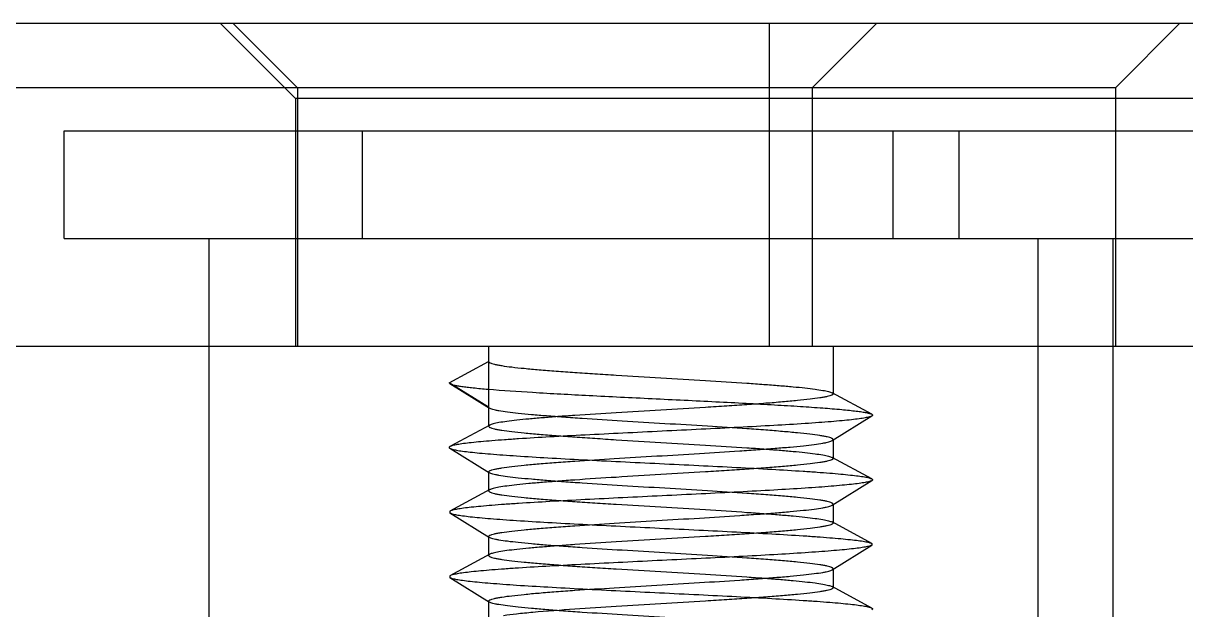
# Model space of a CAD drawing. Header units: inches. Extents: x -64 to 911, y 30 to 355.
# Drawn here: x 804.14 to 809.54, y 134.47 to 137.19 of the extents above; entities that cross this region are included whole.
import ezdxf

# ---------------------------------------------------------------- set-up
doc = ezdxf.new("R2010")
doc.units = ezdxf.units.IN
doc.layers.add('02___PRT_ALL_AXES', color=7, linetype='Continuous')
doc.layers.add('DEFAULT_2', color=8, linetype='Continuous')

msp = doc.modelspace()

# ---------------------------------------------------------------- linework, layer by layer
for p, q in [((515.0601, 137.1946), (833.356, 137.1946)), ((515.0601, 135.6946), (833.356, 135.6946))]:
    msp.add_line(p, q)
msp.add_arc((674.2081, -1221.0682), 1356.7628, 83.2637115, 96.7362885)
at = {"layer": '02___PRT_ALL_AXES'}
for p, q in [((805.003, 136.1946), (805.003, 135.6946)), ((808.8538, 136.1946), (808.8538, 135.6946)), ((809.203, 136.1946), (809.203, 132.2946)), ((805.003, 135.6946), (805.003, 132.2946)), ((808.8538, 135.6946), (808.8538, 132.2946))]:
    msp.add_line(p, q, dxfattribs=at)
at = {"layer": 'DEFAULT_2'}
for p, q in [((805.406, 136.8446), (805.056, 137.1946)), ((805.4147, 136.8946), (805.1147, 137.1946)), ((807.606, 137.1946), (807.606, 135.6946)), ((808.106, 137.1946), (807.806, 136.8946)), ((809.5147, 137.1946), (809.2147, 136.8946)), ((809.2147, 136.8946), (522.326, 136.8946)), ((805.4147, 136.8946), (805.4147, 135.6946)), ((807.806, 136.8946), (807.806, 135.6946)), ((809.2147, 136.8946), (809.2147, 135.6946)), ((809.706, 136.8446), (805.406, 136.8446)), ((805.406, 136.8446), (805.406, 135.6946)), ((804.3317, 136.6946), (813.7251, 136.6946)), ((804.3317, 136.1946), (804.3317, 136.6946)), ((805.7174, 136.1946), (805.7174, 136.6946)), ((808.1825, 136.1946), (808.1825, 136.6946)), ((808.4886, 136.1946), (808.4886, 136.6946)), ((804.3317, 136.1946), (813.7251, 136.1946)), ((806.303, 135.6946), (806.303, 135.3232)), ((807.903, 135.6946), (807.903, 135.4732)), ((806.1195, 135.5246), (806.303, 135.6232)), ((806.303, 135.411), (806.1195, 135.5246)), ((806.1195, 135.5246), (806.1225, 135.5208)), ((806.1225, 135.5208), (806.3067, 135.4065)), ((808.0825, 135.3789), (807.8981, 135.4785)), ((807.8981, 135.4785), (807.903, 135.4733)), ((806.3067, 135.4065), (806.303, 135.411)), ((807.8993, 135.2565), (808.0835, 135.3708)), ((806.3079, 135.3285), (806.1234, 135.2289)), ((806.3079, 135.3285), (806.303, 135.3232)), ((807.8993, 135.2565), (807.903, 135.2611)), ((807.903, 135.261), (807.903, 135.1732)), ((806.1225, 135.2208), (806.3067, 135.1065)), ((808.0825, 135.0789), (807.8981, 135.1785)), ((807.8981, 135.1785), (807.903, 135.1733)), ((806.3067, 135.1065), (806.303, 135.1111)), ((806.303, 135.111), (806.303, 135.0232)), ((807.8993, 134.9565), (808.0835, 135.0708)), ((806.3079, 135.0285), (806.1234, 134.9289)), ((806.3079, 135.0285), (806.303, 135.0232)), ((807.8993, 134.9565), (807.903, 134.9611)), ((807.903, 134.961), (807.903, 134.8732)), ((806.1234, 134.9289), (806.1225, 134.9208)), ((806.1225, 134.9208), (806.3067, 134.8065)), ((808.0825, 134.7789), (807.8981, 134.8785)), ((807.8981, 134.8785), (807.903, 134.8733)), ((806.3067, 134.8065), (806.303, 134.8111)), ((806.303, 134.811), (806.303, 134.7232)), ((807.8993, 134.6565), (808.0835, 134.7708)), ((808.0825, 134.7789), (808.0835, 134.7708)), ((806.3079, 134.7285), (806.1234, 134.6289)), ((806.3079, 134.7285), (806.303, 134.7232)), ((807.8993, 134.6565), (807.903, 134.661)), ((807.903, 134.661), (807.903, 134.5732)), ((806.1234, 134.6289), (806.1225, 134.6208)), ((806.1225, 134.6208), (806.3067, 134.5065)), ((808.0825, 134.4789), (807.8981, 134.5785)), ((807.8981, 134.5785), (807.903, 134.5732)), ((806.3067, 134.5065), (806.303, 134.5111)), ((806.303, 134.511), (806.303, 134.4232))]:
    msp.add_line(p, q, dxfattribs=at)
for points, knots in [([(806.303, 135.6232), (806.303, 135.6221), (806.3044, 135.6201), (806.307, 135.6184), (806.3115, 135.6161), (806.3194, 135.6134), (806.3313, 135.6104), (806.3465, 135.6073), (806.3731, 135.6029), (806.414, 135.5976), (806.4719, 135.5915), (806.5405, 135.5853), (806.6187, 135.5792), (806.7053, 135.573), (806.7986, 135.5668), (806.9319, 135.5584), (807.103, 135.5482), (807.3054, 135.5362), (807.4387, 135.5277), (807.503, 135.5232)], [0, 0, 0, 0, 0.002951, 0.005145, 0.007941, 0.015462, 0.025645, 0.038495, 0.053985, 0.092669, 0.1411, 0.19848, 0.263849, 0.336102, 0.414008, 0.496243, 0.668052, 0.839852, 1, 1, 1, 1]), ([(806.1225, 135.5208), (806.1248, 135.5194), (806.1311, 135.517), (806.1429, 135.514), (806.1591, 135.5109), (806.1794, 135.5077), (806.2039, 135.5046), (806.2446, 135.5001), (806.2771, 135.4971), (806.3, 135.4952)], [0, 0, 0, 0, 0.04471, 0.112491, 0.203751, 0.318314, 0.455838, 0.615766, 1, 1, 1, 1]), ([(807.503, 135.5232), (807.529, 135.5214), (807.579, 135.5179), (807.6503, 135.5124), (807.7142, 135.5069), (807.7696, 135.5014), (807.816, 135.4959), (807.8526, 135.4905), (807.8768, 135.4858), (807.8908, 135.4817), (807.896, 135.4796), (807.8981, 135.4785)], [0, 0, 0, 0, 0.196693, 0.37717, 0.538715, 0.679239, 0.796913, 0.890175, 0.957973, 0.982173, 1, 1, 1, 1]), ([(806.3, 135.4952), (806.369, 135.4894), (806.5254, 135.4791), (806.7794, 135.4653), (807.0142, 135.4539), (807.2106, 135.4444), (807.3565, 135.4372), (807.4965, 135.43), (807.6274, 135.4228), (807.7462, 135.4157), (807.8501, 135.4086), (807.9262, 135.4024), (807.9779, 135.3973), (808.0092, 135.3937), (808.0353, 135.3902), (808.0561, 135.3867), (808.0713, 135.3832), (808.0795, 135.3805), (808.0825, 135.3789)], [0, 0, 0, 0, 0.116215, 0.263038, 0.427014, 0.510758, 0.5931, 0.672139, 0.746052, 0.813137, 0.871851, 0.920849, 0.941346, 0.959022, 0.973777, 0.985542, 0.994277, 1, 1, 1, 1]), ([(807.903, 135.4733), (807.903, 135.4721), (807.9016, 135.4702), (807.899, 135.4684), (807.8945, 135.4661), (807.8867, 135.4634), (807.8748, 135.4604), (807.8596, 135.4573), (807.833, 135.4529), (807.792, 135.4476), (807.7342, 135.4415), (807.6656, 135.4353), (807.5873, 135.4292), (807.5008, 135.423), (807.4075, 135.4168), (807.2741, 135.4085), (807.103, 135.3982), (806.9006, 135.3862), (806.7673, 135.3777), (806.703, 135.3732)], [0, 0, 0, 0, 0.002946, 0.005136, 0.007926, 0.015442, 0.025615, 0.038456, 0.053942, 0.09261, 0.141033, 0.198411, 0.263781, 0.33604, 0.413953, 0.496193, 0.668011, 0.839832, 1, 1, 1, 1]), ([(807.503, 135.311), (807.4418, 135.3153), (807.3149, 135.3234), (807.1218, 135.3349), (806.9276, 135.3465), (806.7706, 135.3564), (806.6534, 135.3645), (806.5751, 135.3704), (806.505, 135.3762), (806.4442, 135.3821), (806.3937, 135.3879), (806.3584, 135.393), (806.3359, 135.3972), (806.3234, 135.4001), (806.3139, 135.403), (806.3087, 135.4052), (806.3067, 135.4065)], [0, 0, 0, 0, 0.153215, 0.317568, 0.482925, 0.639047, 0.710595, 0.776296, 0.835139, 0.886221, 0.928765, 0.962148, 0.975256, 0.985931, 0.994162, 1, 1, 1, 1]), ([(808.0835, 135.3708), (808.0821, 135.3699), (808.0783, 135.3683), (808.068, 135.365), (808.0498, 135.3613), (808.0219, 135.357), (807.9861, 135.3527), (807.9427, 135.3483), (807.8921, 135.344), (807.8346, 135.3396), (807.746, 135.3334), (807.6222, 135.326), (807.4614, 135.3173), (807.2882, 135.3086), (807.1087, 135.2999), (806.929, 135.2911), (806.7552, 135.2824), (806.5935, 135.2737), (806.4687, 135.2663), (806.3791, 135.2602), (806.3208, 135.2558), (806.2693, 135.2514), (806.2249, 135.247), (806.1882, 135.2427), (806.1593, 135.2384), (806.1402, 135.2347), (806.1292, 135.2314), (806.1251, 135.2298), (806.1234, 135.2289)], [0, 0, 0, 0, 0.002611, 0.006215, 0.016495, 0.030864, 0.049236, 0.071467, 0.097374, 0.12674, 0.159315, 0.232952, 0.315766, 0.404918, 0.497344, 0.589872, 0.679323, 0.762625, 0.836921, 0.869882, 0.899668, 0.926026, 0.948731, 0.9676, 0.982482, 0.993281, 0.997144, 1, 1, 1, 1]), ([(806.703, 135.3732), (806.6769, 135.3714), (806.627, 135.3679), (806.5556, 135.3624), (806.4918, 135.3569), (806.4363, 135.3514), (806.39, 135.3459), (806.3534, 135.3405), (806.3292, 135.3358), (806.3152, 135.3317), (806.31, 135.3296), (806.3079, 135.3285)], [0, 0, 0, 0, 0.196709, 0.377163, 0.538697, 0.679227, 0.796903, 0.890174, 0.957969, 0.982175, 1, 1, 1, 1]), ([(808.0825, 135.3789), (808.0836, 135.3783), (808.0852, 135.3773), (808.0866, 135.3753), (808.0865, 135.3738), (808.0856, 135.3722), (808.0844, 135.3714), (808.0835, 135.3708)], [0, 0, 0, 0, 0.316104, 0.524236, 0.615623, 0.718573, 1, 1, 1, 1]), ([(806.303, 135.3232), (806.303, 135.3221), (806.3044, 135.3201), (806.307, 135.3184), (806.3115, 135.3161), (806.3194, 135.3134), (806.3313, 135.3104), (806.3465, 135.3073), (806.3731, 135.3029), (806.4141, 135.2976), (806.4719, 135.2915), (806.5405, 135.2853), (806.6187, 135.2792), (806.7053, 135.273), (806.7986, 135.2668), (806.9319, 135.2584), (807.103, 135.2482), (807.3054, 135.2362), (807.4387, 135.2277), (807.503, 135.2232)], [0, 0, 0, 0, 0.002951, 0.005147, 0.007944, 0.015466, 0.025647, 0.038499, 0.05399, 0.092674, 0.141104, 0.198485, 0.263857, 0.336107, 0.414011, 0.496244, 0.668052, 0.839855, 1, 1, 1, 1]), ([(807.903, 135.2611), (807.903, 135.2622), (807.9016, 135.2642), (807.899, 135.2659), (807.8944, 135.2682), (807.8866, 135.2709), (807.8747, 135.2739), (807.8595, 135.277), (807.8329, 135.2814), (807.7919, 135.2867), (807.7341, 135.2928), (807.6655, 135.299), (807.5872, 135.3051), (807.532, 135.3091), (807.503, 135.311)], [0, 0, 0, 0, 0.008786, 0.015321, 0.023648, 0.046042, 0.076335, 0.114577, 0.160673, 0.27577, 0.419851, 0.590553, 0.785114, 1, 1, 1, 1]), ([(806.1234, 135.2289), (806.1224, 135.2283), (806.1208, 135.2273), (806.1194, 135.2253), (806.1195, 135.2238), (806.1204, 135.2222), (806.1216, 135.2214), (806.1225, 135.2208)], [0, 0, 0, 0, 0.316081, 0.524228, 0.615626, 0.718557, 1, 1, 1, 1]), ([(806.703, 135.161), (806.7642, 135.1653), (806.8911, 135.1734), (807.0842, 135.1849), (807.2784, 135.1965), (807.4354, 135.2064), (807.5526, 135.2145), (807.6309, 135.2204), (807.701, 135.2262), (807.7618, 135.2321), (807.8123, 135.2379), (807.8476, 135.243), (807.8701, 135.2472), (807.8826, 135.2501), (807.8921, 135.253), (807.8973, 135.2552), (807.8993, 135.2565)], [0, 0, 0, 0, 0.153219, 0.317585, 0.482945, 0.639064, 0.710611, 0.776315, 0.83516, 0.886237, 0.928778, 0.962155, 0.975262, 0.985932, 0.994163, 1, 1, 1, 1]), ([(806.1225, 135.2208), (806.1239, 135.2199), (806.1277, 135.2183), (806.138, 135.215), (806.1562, 135.2113), (806.1841, 135.207), (806.2199, 135.2027), (806.2633, 135.1983), (806.3139, 135.194), (806.3713, 135.1896), (806.46, 135.1834), (806.5838, 135.176), (806.7446, 135.1673), (806.9177, 135.1586), (807.0973, 135.1499), (807.277, 135.1411), (807.4508, 135.1324), (807.6125, 135.1237), (807.7373, 135.1163), (807.8269, 135.1102), (807.8852, 135.1058), (807.9367, 135.1014), (807.981, 135.097), (808.0178, 135.0927), (808.0467, 135.0884), (808.0658, 135.0847), (808.0768, 135.0814), (808.0809, 135.0798), (808.0825, 135.0789)], [0, 0, 0, 0, 0.002611, 0.006216, 0.016495, 0.030865, 0.049236, 0.071467, 0.097374, 0.12674, 0.159315, 0.232952, 0.315766, 0.404918, 0.497344, 0.589872, 0.679323, 0.762625, 0.836921, 0.869882, 0.899668, 0.926025, 0.948731, 0.9676, 0.982482, 0.99328, 0.997143, 1, 1, 1, 1]), ([(807.903, 135.1733), (807.903, 135.1721), (807.9016, 135.1702), (807.899, 135.1684), (807.8945, 135.1661), (807.8867, 135.1634), (807.8748, 135.1604), (807.8596, 135.1573), (807.833, 135.1529), (807.792, 135.1476), (807.7342, 135.1415), (807.6656, 135.1353), (807.5873, 135.1292), (807.5008, 135.123), (807.4075, 135.1168), (807.2741, 135.1084), (807.103, 135.0982), (806.9006, 135.0862), (806.7673, 135.0777), (806.703, 135.0732)], [0, 0, 0, 0, 0.002947, 0.005136, 0.007927, 0.015443, 0.025617, 0.038458, 0.053945, 0.092616, 0.141039, 0.198415, 0.263784, 0.336042, 0.413954, 0.496196, 0.668015, 0.839831, 1, 1, 1, 1]), ([(807.503, 135.2232), (807.529, 135.2214), (807.579, 135.2179), (807.6503, 135.2124), (807.7142, 135.2069), (807.7696, 135.2014), (807.816, 135.1959), (807.8526, 135.1905), (807.8768, 135.1858), (807.8908, 135.1817), (807.896, 135.1796), (807.8981, 135.1785)], [0, 0, 0, 0, 0.196688, 0.377164, 0.538712, 0.679237, 0.796915, 0.890178, 0.957977, 0.982175, 1, 1, 1, 1]), ([(806.303, 135.1111), (806.303, 135.1123), (806.3044, 135.1142), (806.307, 135.1159), (806.3116, 135.1182), (806.3194, 135.1209), (806.3313, 135.1239), (806.3465, 135.127), (806.3731, 135.1314), (806.4141, 135.1367), (806.4719, 135.1428), (806.5405, 135.149), (806.6188, 135.1551), (806.674, 135.1591), (806.703, 135.161)], [0, 0, 0, 0, 0.008793, 0.015335, 0.023667, 0.046068, 0.076369, 0.114618, 0.160717, 0.275825, 0.419907, 0.590602, 0.785144, 1, 1, 1, 1]), ([(808.0835, 135.0708), (808.0821, 135.0699), (808.0783, 135.0683), (808.068, 135.065), (808.0498, 135.0613), (808.0219, 135.057), (807.9861, 135.0527), (807.9427, 135.0483), (807.8921, 135.0439), (807.8346, 135.0396), (807.746, 135.0334), (807.6222, 135.026), (807.4614, 135.0173), (807.2882, 135.0086), (807.1087, 134.9999), (806.929, 134.9911), (806.7552, 134.9824), (806.5935, 134.9737), (806.4687, 134.9663), (806.3791, 134.9602), (806.3208, 134.9558), (806.2693, 134.9514), (806.2249, 134.947), (806.1882, 134.9427), (806.1593, 134.9384), (806.1402, 134.9347), (806.1292, 134.9314), (806.1251, 134.9298), (806.1234, 134.9289)], [0, 0, 0, 0, 0.002611, 0.006217, 0.016495, 0.030866, 0.049236, 0.071468, 0.097374, 0.126741, 0.159315, 0.232952, 0.315766, 0.404918, 0.497344, 0.589872, 0.679323, 0.762625, 0.836921, 0.869881, 0.899668, 0.926024, 0.948731, 0.967599, 0.982482, 0.993279, 0.997143, 1, 1, 1, 1]), ([(807.503, 135.011), (807.4418, 135.0153), (807.3149, 135.0234), (807.1218, 135.0349), (806.9276, 135.0465), (806.7705, 135.0564), (806.6534, 135.0645), (806.575, 135.0704), (806.505, 135.0762), (806.4442, 135.0821), (806.3937, 135.0879), (806.3584, 135.093), (806.3359, 135.0972), (806.3234, 135.1001), (806.3139, 135.103), (806.3087, 135.1052), (806.3067, 135.1065)], [0, 0, 0, 0, 0.153219, 0.317574, 0.482931, 0.639056, 0.710605, 0.776306, 0.83515, 0.886228, 0.928771, 0.962153, 0.97526, 0.985931, 0.994163, 1, 1, 1, 1]), ([(806.703, 135.0732), (806.6769, 135.0714), (806.627, 135.0679), (806.5556, 135.0624), (806.4918, 135.0569), (806.4363, 135.0514), (806.39, 135.0459), (806.3534, 135.0405), (806.3292, 135.0358), (806.3152, 135.0317), (806.31, 135.0296), (806.3079, 135.0285)], [0, 0, 0, 0, 0.196694, 0.377169, 0.538708, 0.679229, 0.796904, 0.89017, 0.957973, 0.982173, 1, 1, 1, 1]), ([(808.0825, 135.0789), (808.0836, 135.0783), (808.0852, 135.0773), (808.0866, 135.0753), (808.0865, 135.0738), (808.0856, 135.0722), (808.0844, 135.0714), (808.0835, 135.0708)], [0, 0, 0, 0, 0.316082, 0.524236, 0.615651, 0.718581, 1, 1, 1, 1]), ([(806.303, 135.0232), (806.303, 135.0221), (806.3044, 135.0201), (806.307, 135.0184), (806.3115, 135.0161), (806.3194, 135.0134), (806.3313, 135.0104), (806.3465, 135.0073), (806.3731, 135.0029), (806.414, 134.9976), (806.4719, 134.9915), (806.5405, 134.9853), (806.6187, 134.9792), (806.7052, 134.973), (806.7986, 134.9668), (806.9319, 134.9584), (807.103, 134.9482), (807.3054, 134.9362), (807.4387, 134.9277), (807.503, 134.9232)], [0, 0, 0, 0, 0.002951, 0.005144, 0.007939, 0.015463, 0.025642, 0.03849, 0.053982, 0.092659, 0.141089, 0.19847, 0.263839, 0.336093, 0.413997, 0.496228, 0.668038, 0.839847, 1, 1, 1, 1]), ([(807.903, 134.9611), (807.903, 134.9622), (807.9016, 134.9641), (807.899, 134.9659), (807.8944, 134.9682), (807.8866, 134.9709), (807.8747, 134.9739), (807.8595, 134.977), (807.8329, 134.9814), (807.7919, 134.9867), (807.7341, 134.9928), (807.6655, 134.9989), (807.5872, 135.0051), (807.532, 135.0091), (807.503, 135.011)], [0, 0, 0, 0, 0.008781, 0.015312, 0.023635, 0.04602, 0.076306, 0.114544, 0.160637, 0.275732, 0.419816, 0.590523, 0.785097, 1, 1, 1, 1]), ([(806.1225, 134.9208), (806.1239, 134.9199), (806.1277, 134.9183), (806.138, 134.915), (806.1562, 134.9113), (806.1841, 134.907), (806.2199, 134.9027), (806.2633, 134.8983), (806.3139, 134.8939), (806.3713, 134.8896), (806.46, 134.8834), (806.5838, 134.876), (806.7446, 134.8673), (806.9177, 134.8586), (807.0973, 134.8499), (807.277, 134.8411), (807.4508, 134.8324), (807.6125, 134.8237), (807.7373, 134.8163), (807.8269, 134.8102), (807.8852, 134.8058), (807.9367, 134.8014), (807.981, 134.797), (808.0178, 134.7927), (808.0467, 134.7884), (808.0658, 134.7847), (808.0768, 134.7814), (808.0809, 134.7798), (808.0825, 134.7789)], [0, 0, 0, 0, 0.002611, 0.006217, 0.016495, 0.030866, 0.049236, 0.071468, 0.097374, 0.126741, 0.159315, 0.232952, 0.315766, 0.404918, 0.497344, 0.589872, 0.679323, 0.762625, 0.836921, 0.869881, 0.899668, 0.926024, 0.948731, 0.967598, 0.982482, 0.993279, 0.997142, 1, 1, 1, 1]), ([(806.703, 134.861), (806.7642, 134.8653), (806.8911, 134.8734), (807.0842, 134.8849), (807.2784, 134.8965), (807.4354, 134.9064), (807.5526, 134.9145), (807.6309, 134.9204), (807.701, 134.9262), (807.7618, 134.9321), (807.8123, 134.9379), (807.8476, 134.943), (807.8701, 134.9472), (807.8826, 134.9501), (807.8921, 134.953), (807.8973, 134.9552), (807.8993, 134.9565)], [0, 0, 0, 0, 0.153218, 0.317584, 0.482947, 0.639065, 0.710611, 0.776314, 0.835159, 0.886236, 0.928778, 0.962156, 0.975263, 0.985933, 0.994163, 1, 1, 1, 1]), ([(807.503, 134.9232), (807.529, 134.9214), (807.579, 134.9179), (807.6503, 134.9124), (807.7142, 134.9069), (807.7696, 134.9014), (807.816, 134.8959), (807.8526, 134.8905), (807.8768, 134.8858), (807.8908, 134.8817), (807.896, 134.8796), (807.8981, 134.8785)], [0, 0, 0, 0, 0.196687, 0.377166, 0.538714, 0.67924, 0.796917, 0.890181, 0.95798, 0.982176, 1, 1, 1, 1]), ([(806.303, 134.8111), (806.303, 134.8123), (806.3044, 134.8142), (806.307, 134.8159), (806.3116, 134.8182), (806.3194, 134.8209), (806.3313, 134.8239), (806.3465, 134.827), (806.3731, 134.8314), (806.4141, 134.8367), (806.4719, 134.8428), (806.5405, 134.849), (806.6188, 134.8551), (806.674, 134.8591), (806.703, 134.861)], [0, 0, 0, 0, 0.008795, 0.015339, 0.023673, 0.046078, 0.076382, 0.114633, 0.160732, 0.27584, 0.41992, 0.590611, 0.785151, 1, 1, 1, 1]), ([(807.903, 134.8733), (807.903, 134.8721), (807.9016, 134.8702), (807.899, 134.8684), (807.8945, 134.8661), (807.8867, 134.8634), (807.8748, 134.8604), (807.8596, 134.8573), (807.833, 134.8529), (807.792, 134.8476), (807.7342, 134.8415), (807.6656, 134.8353), (807.5873, 134.8292), (807.5008, 134.823), (807.4075, 134.8168), (807.2741, 134.8085), (807.103, 134.7982), (806.9006, 134.7862), (806.7673, 134.7777), (806.703, 134.7732)], [0, 0, 0, 0, 0.002946, 0.005135, 0.007925, 0.01544, 0.025613, 0.038453, 0.053939, 0.092609, 0.141032, 0.198407, 0.263774, 0.33603, 0.413943, 0.496185, 0.668011, 0.839829, 1, 1, 1, 1]), ([(807.503, 134.711), (807.4418, 134.7153), (807.3149, 134.7234), (807.1218, 134.7349), (806.9276, 134.7465), (806.7706, 134.7564), (806.6534, 134.7645), (806.575, 134.7704), (806.505, 134.7762), (806.4442, 134.7821), (806.3937, 134.7879), (806.3584, 134.793), (806.3359, 134.7972), (806.3234, 134.8001), (806.3139, 134.803), (806.3087, 134.8052), (806.3067, 134.8065)], [0, 0, 0, 0, 0.153219, 0.317575, 0.482929, 0.639053, 0.710603, 0.776306, 0.83515, 0.886228, 0.92877, 0.962153, 0.97526, 0.985931, 0.994164, 1, 1, 1, 1]), ([(808.0835, 134.7708), (808.0821, 134.7699), (808.0783, 134.7683), (808.068, 134.765), (808.0498, 134.7613), (808.0219, 134.757), (807.9861, 134.7527), (807.9427, 134.7483), (807.8921, 134.7439), (807.8346, 134.7396), (807.746, 134.7334), (807.6222, 134.726), (807.4614, 134.7173), (807.2882, 134.7086), (807.1087, 134.6999), (806.929, 134.6911), (806.7552, 134.6824), (806.5935, 134.6737), (806.4687, 134.6663), (806.3791, 134.6602), (806.3208, 134.6558), (806.2693, 134.6514), (806.2249, 134.647), (806.1882, 134.6427), (806.1593, 134.6384), (806.1402, 134.6347), (806.1292, 134.6314), (806.1251, 134.6298), (806.1234, 134.6289)], [0, 0, 0, 0, 0.002611, 0.006217, 0.016495, 0.030866, 0.049236, 0.071468, 0.097374, 0.126741, 0.159315, 0.232952, 0.315766, 0.404918, 0.497344, 0.589872, 0.679323, 0.762625, 0.836921, 0.869881, 0.899668, 0.926024, 0.948731, 0.967598, 0.982482, 0.993279, 0.997142, 1, 1, 1, 1]), ([(806.703, 134.7732), (806.6769, 134.7714), (806.627, 134.7679), (806.5556, 134.7624), (806.4918, 134.7569), (806.4363, 134.7514), (806.39, 134.7459), (806.3534, 134.7405), (806.3292, 134.7358), (806.3152, 134.7317), (806.31, 134.7296), (806.3079, 134.7285)], [0, 0, 0, 0, 0.196695, 0.377171, 0.538714, 0.679235, 0.796907, 0.890171, 0.957972, 0.982173, 1, 1, 1, 1]), ([(806.303, 134.7232), (806.303, 134.7221), (806.3044, 134.7202), (806.307, 134.7184), (806.3115, 134.7161), (806.3193, 134.7134), (806.3312, 134.7104), (806.3464, 134.7073), (806.373, 134.7029), (806.414, 134.6976), (806.4718, 134.6915), (806.5404, 134.6853), (806.6187, 134.6792), (806.7052, 134.673), (806.7985, 134.6668), (806.9319, 134.6584), (807.103, 134.6482), (807.3053, 134.6362), (807.4387, 134.6277), (807.503, 134.6232)], [0, 0, 0, 0, 0.002949, 0.00514, 0.007933, 0.015453, 0.025628, 0.038472, 0.05396, 0.092632, 0.141056, 0.198435, 0.263805, 0.336061, 0.41397, 0.496206, 0.668022, 0.839839, 1, 1, 1, 1]), ([(807.903, 134.661), (807.903, 134.6622), (807.9016, 134.6641), (807.899, 134.6659), (807.8945, 134.6682), (807.8866, 134.6709), (807.8747, 134.6739), (807.8595, 134.677), (807.8329, 134.6814), (807.7919, 134.6867), (807.7341, 134.6928), (807.6655, 134.6989), (807.5872, 134.7051), (807.532, 134.7091), (807.503, 134.711)], [0, 0, 0, 0, 0.008779, 0.015303, 0.023617, 0.045999, 0.076283, 0.11451, 0.160603, 0.275693, 0.419792, 0.590503, 0.785066, 1, 1, 1, 1]), ([(806.703, 134.561), (806.7642, 134.5653), (806.8911, 134.5734), (807.0842, 134.5849), (807.2784, 134.5965), (807.4354, 134.6064), (807.5526, 134.6145), (807.6309, 134.6204), (807.701, 134.6262), (807.7618, 134.6321), (807.8123, 134.6379), (807.8476, 134.643), (807.8701, 134.6472), (807.8826, 134.6501), (807.8921, 134.653), (807.8973, 134.6552), (807.8993, 134.6565)], [0, 0, 0, 0, 0.153216, 0.31758, 0.482942, 0.639062, 0.710609, 0.776311, 0.835154, 0.886236, 0.928777, 0.962154, 0.975263, 0.985935, 0.994162, 1, 1, 1, 1]), ([(806.1225, 134.6208), (806.1239, 134.6199), (806.1277, 134.6183), (806.138, 134.615), (806.1562, 134.6113), (806.1841, 134.607), (806.2199, 134.6027), (806.2633, 134.5983), (806.3139, 134.594), (806.3713, 134.5896), (806.46, 134.5834), (806.5838, 134.576), (806.7446, 134.5673), (806.9177, 134.5586), (807.0973, 134.5499), (807.277, 134.5411), (807.4508, 134.5324), (807.6125, 134.5237), (807.7373, 134.5163), (807.8269, 134.5102), (807.8852, 134.5058), (807.9367, 134.5014), (807.981, 134.497), (808.0178, 134.4927), (808.0467, 134.4884), (808.0658, 134.4847), (808.0768, 134.4814), (808.0809, 134.4798), (808.0825, 134.4789)], [0, 0, 0, 0, 0.00261, 0.006217, 0.016495, 0.030865, 0.049236, 0.071468, 0.097374, 0.126741, 0.159315, 0.232952, 0.315766, 0.404918, 0.497344, 0.589872, 0.679323, 0.762625, 0.836921, 0.869881, 0.899668, 0.926024, 0.948731, 0.967599, 0.982482, 0.993279, 0.997142, 1, 1, 1, 1]), ([(807.503, 134.6232), (807.5291, 134.6214), (807.579, 134.6179), (807.6503, 134.6124), (807.7142, 134.6069), (807.7696, 134.6014), (807.816, 134.5959), (807.8526, 134.5905), (807.8768, 134.5858), (807.8908, 134.5817), (807.896, 134.5796), (807.8981, 134.5785)], [0, 0, 0, 0, 0.196706, 0.377159, 0.538698, 0.67923, 0.796907, 0.890176, 0.957971, 0.982175, 1, 1, 1, 1]), ([(806.303, 134.5111), (806.303, 134.5123), (806.3044, 134.5142), (806.307, 134.5159), (806.3116, 134.5182), (806.3194, 134.5209), (806.3313, 134.5239), (806.3465, 134.527), (806.3731, 134.5314), (806.4141, 134.5367), (806.4719, 134.5428), (806.5405, 134.549), (806.6188, 134.5551), (806.674, 134.5591), (806.703, 134.561)], [0, 0, 0, 0, 0.008794, 0.015336, 0.023669, 0.046072, 0.076374, 0.114624, 0.160722, 0.275827, 0.419908, 0.590601, 0.785144, 1, 1, 1, 1]), ([(807.903, 134.5732), (807.903, 134.5721), (807.9016, 134.5701), (807.899, 134.5684), (807.8945, 134.5661), (807.8867, 134.5634), (807.8747, 134.5604), (807.8595, 134.5573), (807.8329, 134.5529), (807.792, 134.5476), (807.7341, 134.5415), (807.6655, 134.5353), (807.5873, 134.5292), (807.5008, 134.523), (807.4074, 134.5168), (807.2741, 134.5084), (807.103, 134.4982), (806.9006, 134.4862), (806.7673, 134.4777), (806.703, 134.4732)], [0, 0, 0, 0, 0.002948, 0.005141, 0.007935, 0.015452, 0.025627, 0.038475, 0.053962, 0.092639, 0.141064, 0.198443, 0.263812, 0.336063, 0.413972, 0.496211, 0.66803, 0.839842, 1, 1, 1, 1]), ([(807.503, 134.411), (807.4418, 134.4153), (807.3149, 134.4234), (807.1218, 134.4349), (806.9276, 134.4465), (806.7706, 134.4564), (806.6534, 134.4645), (806.575, 134.4704), (806.505, 134.4762), (806.4442, 134.4821), (806.3937, 134.4879), (806.3584, 134.493), (806.3359, 134.4972), (806.3234, 134.5001), (806.3139, 134.503), (806.3087, 134.5052), (806.3067, 134.5065)], [0, 0, 0, 0, 0.153218, 0.317576, 0.482929, 0.639051, 0.710601, 0.776305, 0.835151, 0.886229, 0.928771, 0.962152, 0.97526, 0.985931, 0.994163, 1, 1, 1, 1]), ([(806.703, 134.4732), (806.6381, 134.4688), (806.5477, 134.4622), (806.4374, 134.4516), (806.392, 134.4462), (806.3721, 134.4432)], [0, 0, 0, 0, 0.587233, 0.818339, 1, 1, 1, 1]), ([(808.0825, 134.4789), (808.0836, 134.4783), (808.0852, 134.4773), (808.0866, 134.4753), (808.0865, 134.4738), (808.0856, 134.4722), (808.0844, 134.4714), (808.0835, 134.4708)], [0, 0, 0, 0, 0.316234, 0.52428, 0.615716, 0.718695, 1, 1, 1, 1])]:
    msp.add_open_spline(points, degree=3, knots=knots, dxfattribs=at)

doc.saveas('drawing.dxf')
